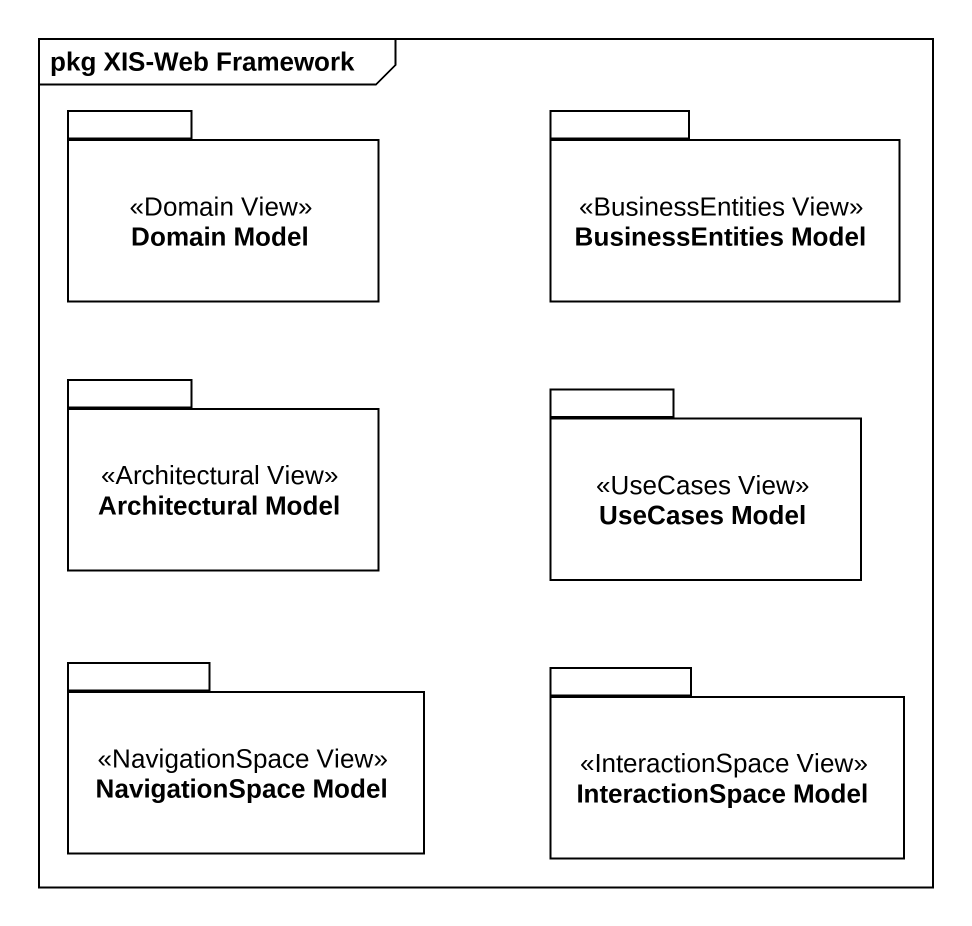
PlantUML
@startuml
mainframe pkg XIS-Web Framework
package "Domain Model" as Domain_Model <<Domain View>> {
}
package "BusinessEntities Model" as BusinessEntities_Model <<BusinessEntities View>> {
}
package "Architectural Model" as Architectural_Model <<Architectural View>> {
}
package "UseCases Model" as UseCases_Model <<UseCases View>> {
}
package "NavigationSpace Model" as NavigationSpace_Model <<NavigationSpace View>> {
}
package "InteractionSpace Model" as InteractionSpace_Model <<InteractionSpace View>> {
}
@enduml
